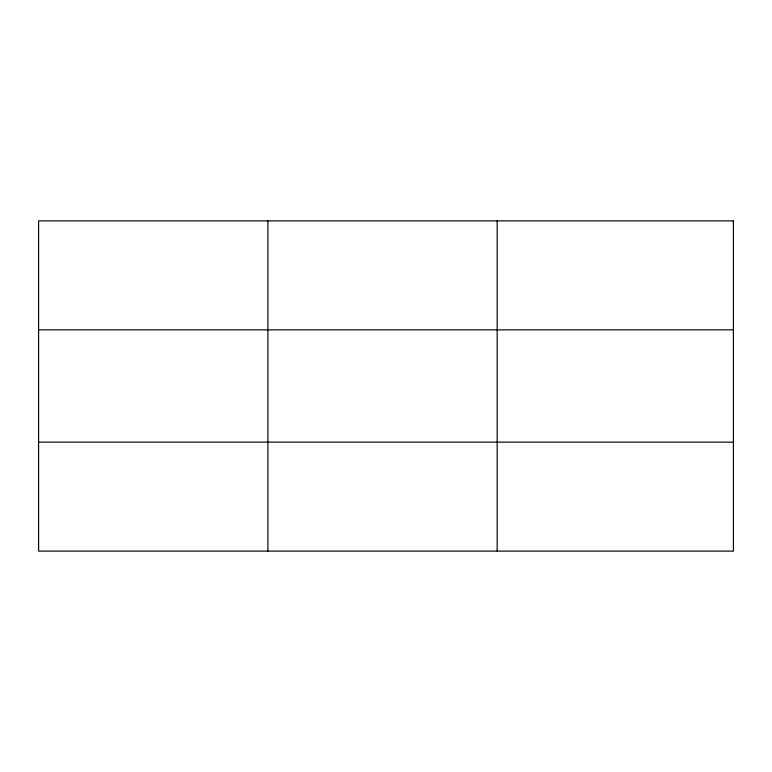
<?xml version="1.0" encoding="UTF-8"?>
<svg xmlns="http://www.w3.org/2000/svg" width="772" height="772" viewBox="0 0 772 772"><rect width="100%" height="100%" fill="white"/><g stroke="black" fill="none" stroke-linecap="round" stroke-linejoin="round"><path stroke-width="1.16" d="M267.884 220.888L267.884 551.111M497.168 220.888L497.168 551.111M38.6 329.856L733.4 329.856M38.6 442.144L733.4 442.144M733.4 220.888L733.4 551.111L38.6 551.111L38.6 220.888L733.4 220.888"/></g></svg>
